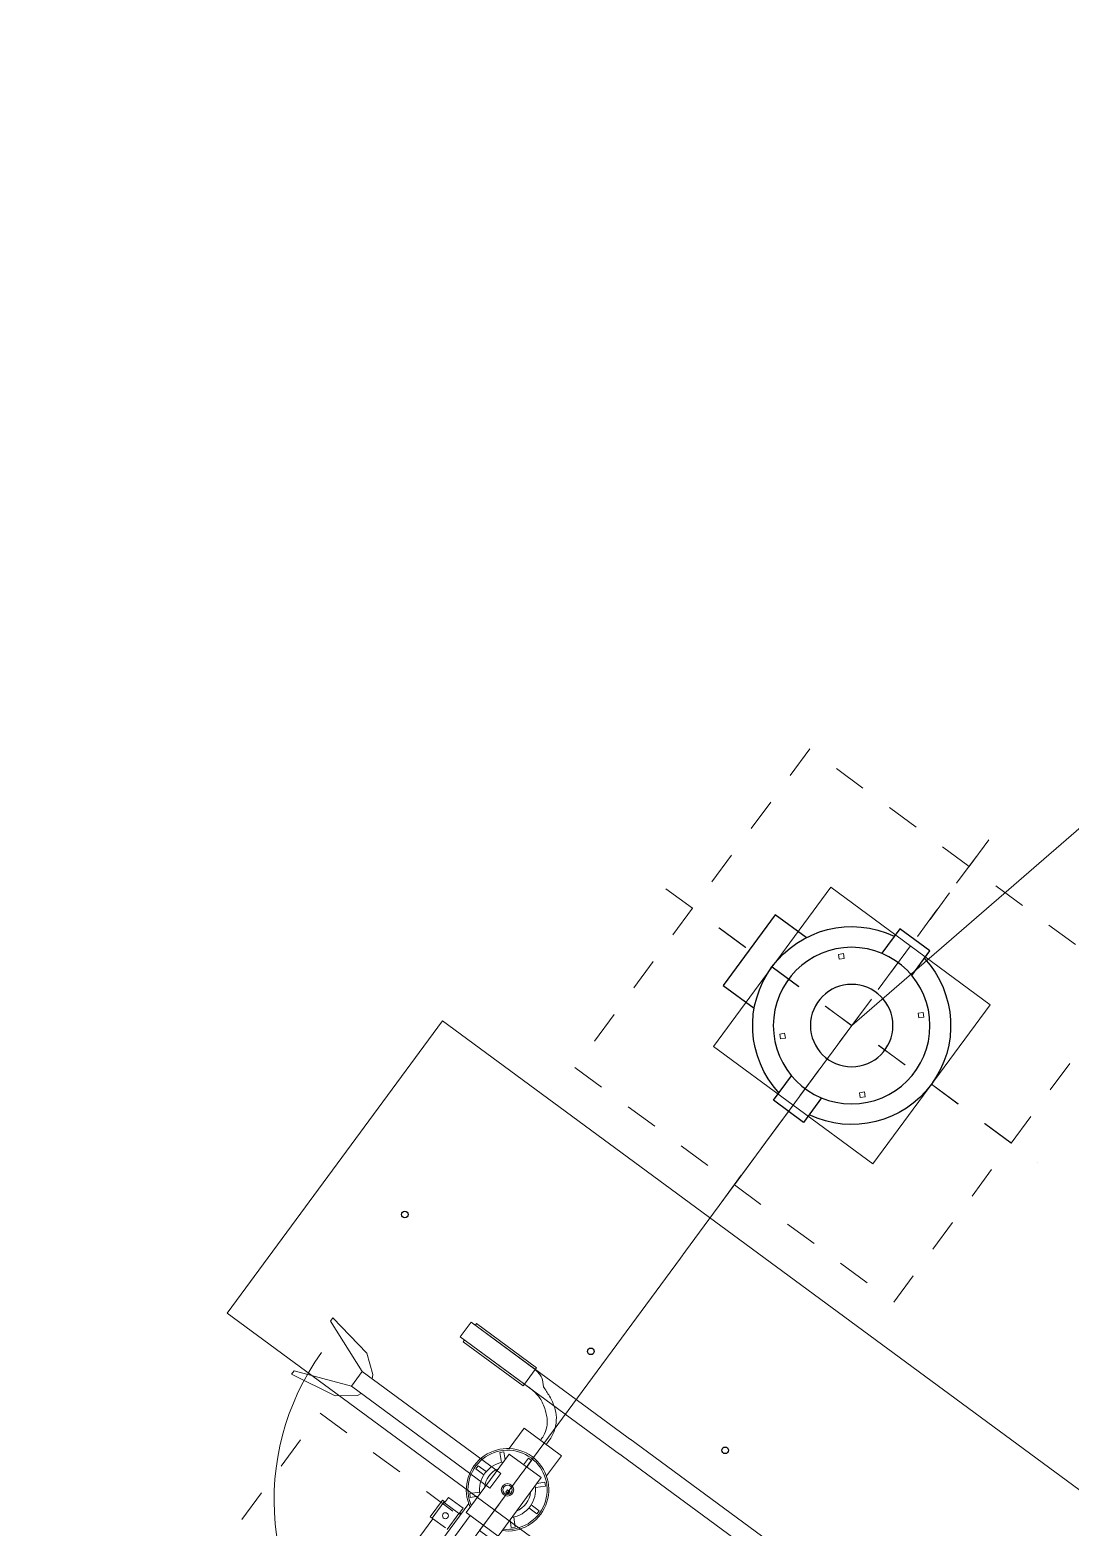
# Model space of a CAD drawing. Header units: metres. Extents: x 432095 to 435012, y 2470938 to 2473256.
# Drawn here: x 433755.866 to 433759.018, y 2471310.125 to 2471314.665 of the extents above; entities that cross this region are included whole.
import ezdxf

# ---------------------------------------------------------------- set-up
doc = ezdxf.new("R2010")
doc.units = ezdxf.units.M
doc.header["$MEASUREMENT"] = 0
doc.set_wipeout_variables(frame=1)
doc.linetypes.add('MB D$0$DASHDOT', pattern=[1, 0.5, -0.25, 0, -0.25])
doc.linetypes.add('MB D$0$HIDDEN', pattern=[0.375, 0.25, -0.125])
doc.layers.add('cong trinh tram 110kv', color=7, linetype='Continuous', lineweight=5)
doc.layers.add('MB D$0$TAM TB MOI', color=9, linetype='MB D$0$HIDDEN', lineweight=20)
for name, color, linetype in [('MB D$0$1.TB MOI', 3, 'Continuous'), ('MB D$0$4-Net thay', 4, 'Continuous'), ('MB D$0$muong cap', 4, 'Continuous')]:
    doc.layers.add(name, color=color, linetype=linetype)

# ---------------------------------------------------------------- blocks, each defined once
blk = doc.blocks.new('*U37')
at = {"color": 8}
blk.add_wipeout([(950, -140), (950, 680), (-250, 680), (-250, -140)], dxfattribs=at).dxf.layer = 'MB D$0$4-Net thay'
at = {"layer": 'MB D$0$4-Net thay', "color": 8}
for centre in [(0, 260), (700, 260)]:
    blk.add_circle(centre, 10, dxfattribs=at)
blk = doc.blocks.new('*U38')
at = {"layer": 'MB D$0$muong cap', "color": 0, "linetype": 'ByBlock', "lineweight": -2, "transparency": 16777216}
blk.add_blockref('*U37', (3618, 0), dxfattribs=at)
blk.add_blockref('*U37', (4824, 0), dxfattribs=at)
blk = doc.blocks.new('MB D$0$Mong TB')
at = {"layer": 'cong trinh tram 110kv', "linetype": 'MB D$0$HIDDEN', "ltscale": 1.5}
for p, q in [((0, -700.1), (0, 699.9)), ((700, -0.1), (-700, -0.1))]:
    blk.add_line(p, q, dxfattribs=at)
at = {"layer": 'cong trinh tram 110kv', "linetype": 'MB D$0$HIDDEN'}
blk.add_lwpolyline([(-600, -600.1), (600, -600.1), (600, 599.9), (-600, 599.9)], close=True, dxfattribs=at)
at = {"layer": 'cong trinh tram 110kv'}
for points in [[(-300, -300.1), (300, -300.1), (300, 299.9), (-300, 299.9)], [(-150, 160.5), (-139.4, 149.9), (-150, 139.3), (-160.6, 149.9)], [(150, 160.5), (139.4, 149.9), (150, 139.3), (160.6, 149.9)], [(-150, -160.7), (-139.4, -150.1), (-150, -139.5), (-160.6, -150.1)], [(150, -160.7), (139.4, -150.1), (150, -139.5), (160.6, -150.1)]]:
    blk.add_lwpolyline(points, close=True, dxfattribs=at)
blk = doc.blocks.new('MB D$0$TI')
at = {"layer": 'MB D$0$1.TB MOI', "color": 0, "linetype": 'ByBlock'}
for points in [[(56.6, 230.7), (56.6, 323), (-56.6, 323), (-56.6, 230.7)], [(-269, -132.9), (-386.1, -132.9), (-386.1, 133.1), (-268.9, 133.1)], [(56.6, -230.4), (56.6, -322.6), (-56.6, -322.6), (-56.6, -230.4)]]:
    blk.add_lwpolyline(points, dxfattribs=at)
for centre, radius in [((0, 0.2), 237.4), ((0, 0), 125)]:
    blk.add_circle(centre, radius, dxfattribs=at)
for start, end in [(100.8807, 259.1193), (280.8807, 79.1193)]:
    blk.add_arc((0, 0), 300, start, end, dxfattribs=at)
at = {"layer": 'MB D$0$TAM TB MOI', "linetype": 'MB D$0$DASHDOT', "ltscale": 0.5}
for p, q in [((0, 664.1), (0, -664.1)), ((601.2, 0), (-601.2, 0))]:
    blk.add_line(p, q, dxfattribs=at)
blk = doc.blocks.new('MB D$0$DCL2L')
at = {"layer": 'cong trinh tram 110kv', "linetype": 'ByBlock'}
for p, q in [((2275, 646.4), (2275, -646.4)), ((2335, -545), (2335, 545)), ((2250, -620), (2250, -317)), ((2281, -545), (2281, -605)), ((2288, -545), (2336, -545)), ((2338, -545), (2336, -545)), ((2338, -545), (2338, -605)), ((2345, -545), (2338, -545)), ((2345, -545), (2345, -608)), ((2145, -620), (2265, -620)), ((2145, -840), (2145, -620)), ((2265, -620), (2265, -840)), ((2275, -605), (2279, -605)), ((2280, -608), (2275, -608)), ((2281, -605), (2279, -605)), ((2280, -625), (2280, -605)), ((2335, -625), (2280, -625)), ((2281, -605), (2288, -605)), ((2288, -605), (2336, -605)), ((2335, -625), (2335, -605)), ((2345, -608), (2335, -608)), ((2338, -605), (2336, -605)), ((2127.9, -664.4), (2119.4, -672.9)), ((2119.4, -672.9), (2140.8, -694.3)), ((2145, -681.5), (2127.9, -664.4)), ((2282.1, -664.4), (2265, -681.5)), ((2269.2, -694.3), (2290.6, -672.9)), ((2290.6, -672.9), (2282.1, -664.4)), ((2772.2, -722.3), (2940.1, -656.6)), ((2120.2, -744), (2090, -744)), ((2090, -744), (2090, -756)), ((2090, -756), (2120.2, -756)), ((2196, -741), (2205, -741)), ((2196, -750), (2196, -741)), ((2205, -750), (2196, -750)), ((2205, -741), (2205, -750)), ((2320, -744), (2289.8, -744)), ((2289.8, -756), (2320, -756)), ((2320, -756), (2320, -744)), ((2140.8, -805.7), (2119.4, -827.1)), ((2290.6, -827.1), (2269.2, -805.7)), ((2772.2, -777.7), (2940.1, -843.4)), ((2119.4, -827.1), (2127.9, -835.6)), ((2127.9, -835.6), (2145, -818.5)), ((2135, -853.6), (2135, -930)), ((2265, -840), (2145, -840)), ((2199, -840), (2199, -865)), ((2211, -865), (2211, -840)), ((2265, -818.5), (2282.1, -835.6)), ((2275, -853.6), (2275, -930)), ((2282.1, -835.6), (2290.6, -827.1)), ((2199, -865), (2211, -865)), ((2135, -930), (2275, -930))]:
    blk.add_line(p, q, dxfattribs=at)
for points in [[(2940.1, -656.6), (2940.1, -644.5), (2794.2, -669.4), (2741, -710.4), (2735.3, -722.3)], [(2940.1, -843.4), (2940.1, -855.5), (2794.2, -830.6), (2741, -789.6), (2735.3, -777.7)], [(2579.7, -1038.2), (2579.7, -1031.5), (2354.1, -1031.5), (2354.1, -1038.2)], [(2579.7, -1038.2), (2579.7, -1031.5), (2354.1, -1031.5), (2354.1, -1038.2)], [(2354.1, -1093.2), (2354.1, -1099.8), (2579.7, -1099.8), (2579.7, -1093.2)], [(2354.1, -1093.2), (2354.1, -1099.8), (2579.7, -1099.8), (2579.7, -1093.2)]]:
    blk.add_lwpolyline(points, dxfattribs=at)
for points in [[(2251.1, -722.3), (2251.1, -777.7), (2772.2, -777.7), (2772.2, -722.3)], [(2595.4, -1093.2), (2595.4, -1038.2), (-2045.9, -1038.2), (-2045.9, -1093.2)], [(2595.4, -1093.2), (2595.4, -1038.2), (2354.1, -1038.2), (2354.1, -1093.2)]]:
    blk.add_lwpolyline(points, close=True, dxfattribs=at)
for centre, radius in [((2310, -575), 9), ((2205, -750), 19), ((2205, -750), 14)]:
    blk.add_circle(centre, radius, dxfattribs=at)
for centre, radius, start, end in [((2139.5, -760.6), 766.5, 0.731, 82.9084), ((2310, -590), 7, 66.7872, 113.2128), ((2205, -750), 125, 118.6854, 61.3146), ((2205, -750), 120, 120, 60), ((2205, -750), 85, 134.9009, 225.0991), ((2205, -750), 70.1, 148.8599, 211.1401), ((2205, -750), 85, 314.9009, 45.0991), ((2205, -750), 70.1, 328.8599, 31.1401)]:
    blk.add_arc(centre, radius, start, end, dxfattribs=at)
for points, knots in [([(2303.1, -1066.2), (2292.4, -1062.4), (2265.5, -1052.7), (2220, -1027.5), (2192.2, -978), (2192, -942.8), (2192, -930.1)], [0, 0, 0, 0, 34.058943, 85.88925, 153.134698, 191.010686, 191.010686, 191.010686, 191.010686]), ([(2354.1, -1038.2), (2332.3, -1038.5), (2297.1, -1039.1), (2252.5, -1011.4), (2222.2, -982.4), (2214.4, -950.2), (2213.6, -935.3), (2213.3, -930)], [0, 0, 0, 0, 63.404862, 102.845867, 154.560455, 183.775775, 199.614883, 199.614883, 199.614883, 199.614883]), ([(2354.1, -1093.2), (2342.9, -1091.8), (2322.3, -1089.3), (2309.1, -1073.5), (2303.1, -1066.2)], [0, 0, 0, 0, 32.303094, 59.640389, 59.640389, 59.640389, 59.640389])]:
    blk.add_open_spline(points, degree=3, knots=knots, dxfattribs=at)

msp = doc.modelspace()

# ---------------------------------------------------------------- linework, layer by layer
at = {"layer": 'cong trinh tram 110kv'}
msp.add_lwpolyline([(433761.6908, 2471308.2889), (433757.1165, 2471311.6595), (433756.464, 2471310.7739), (433761.0383, 2471307.4033)], dxfattribs=at)

# ---------------------------------------------------------------- next in the draw order: block references
at = {"layer": 'cong trinh tram 110kv', "xscale": 0.001000000032834317, "yscale": 0.001000000032834317, "zscale": 0.001, "rotation": 143.6153590623919}
msp.add_blockref('*U38', (433761.6036, 2471308.0054), dxfattribs=at)

# ---------------------------------------------------------------- next in the draw order: linework, layer by layer
at = {"layer": 'cong trinh tram 110kv'}
msp.add_lwpolyline([(433760.5811, 2471314.6648), (433760.5811, 2471314.6648), (433759.9057, 2471312.9885), (433758.357, 2471311.6453), (433756.8727, 2471309.6311), (433755.363, 2471307.581), (433753.7239, 2471304.1096)], dxfattribs=at)

# ---------------------------------------------------------------- next in the draw order: block references
at = {"layer": 'cong trinh tram 110kv', "zscale": 0.001, "rotation": 143.6153590623919}
for name, p, xscale, yscale in [('MB D$0$Mong TB', (433758.3569, 2471311.6453), 0.001000000032834317, 0.001000000032834317), ('MB D$0$TI', (433758.3566, 2471311.6456), -0.001000000032834317, 0.00100000003283925), ('MB D$0$DCL2L', (433758.6438, 2471308.326), 0.001000000032834317, 0.001000000032834317), ('MB D$0$Mong TB', (433756.8727, 2471309.631), -0.001000000032834317, 0.00100000003283925)]:
    msp.add_blockref(name, p, dxfattribs=dict(at, xscale=xscale, yscale=yscale))

doc.saveas('drawing.dxf')
